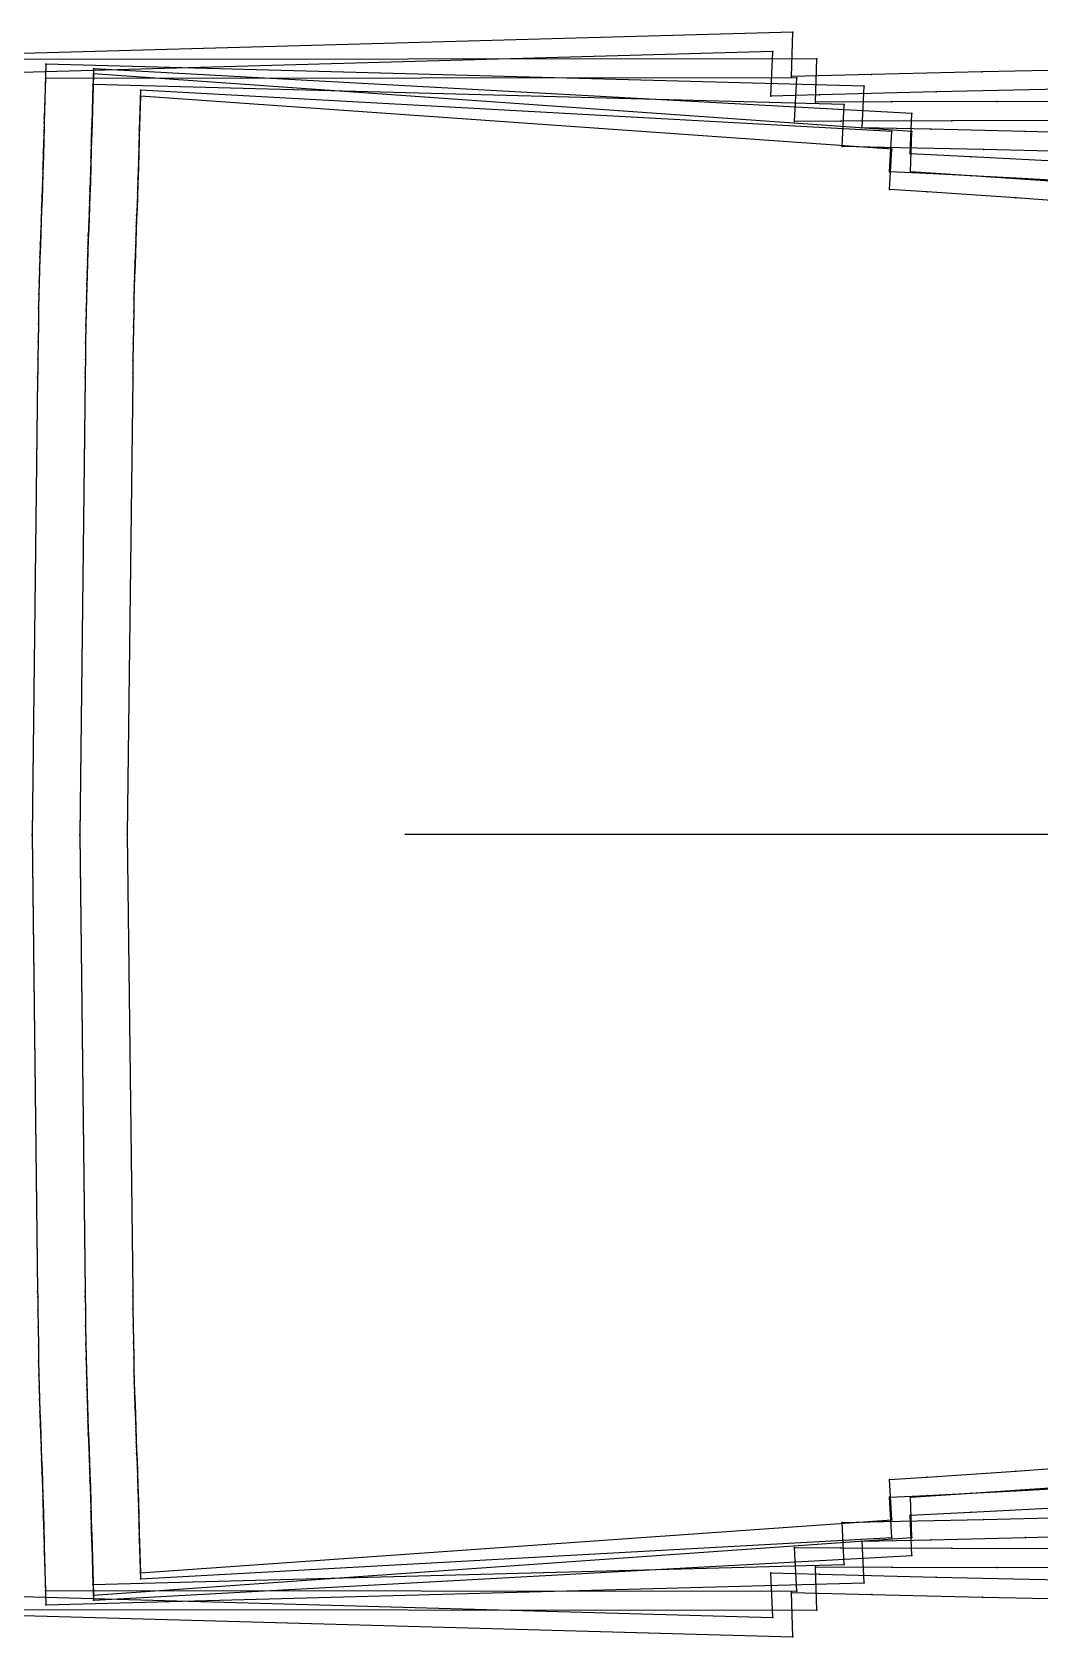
# Model space of a CAD drawing. Extents: x 50 to 2594, y 47 to 2136.
# Drawn here: x 898 to 1322, y 1460 to 2136 of the extents above; entities that cross this region are included whole.
import ezdxf

# ---------------------------------------------------------------- set-up
doc = ezdxf.new("R2010")
doc.units = 0

# ---------------------------------------------------------------- blocks, each defined once
blk = doc.blocks.new('837.ESPALDA_XS')
at = {"layer": '1'}
blk.add_lwpolyline([(1328.459, 2072.681), (1293.274, 2075.122), (1267.709, 2076.833), (1268.242, 2093.786), (923.781, 2118.043), (923.061, 2092.543), (923.007, 2090.58), (922.869, 2085.629), (922.682, 2079.102), (922.481, 2072.408), (922.297, 2066.75), (922.126, 2061.896), (921.961, 2057.45), (921.795, 2053.017), (921.622, 2048.272), (921.449, 2043.311), (921.281, 2038.305), (921.124, 2033.422), (920.977, 2028.517), (920.846, 2023.544), (920.724, 2018.111), (920.606, 2011.827), (920.492, 2004.629), (920.391, 1997.665), (920.32, 1992.407), (920.293, 1990.328), (917.996, 1797.617), (920.293, 1605.361), (920.32, 1603.282), (920.391, 1598.024), (920.492, 1591.06), (920.606, 1583.862), (920.724, 1577.578), (920.846, 1572.145), (920.977, 1567.172), (921.124, 1562.267), (921.281, 1557.384), (921.449, 1552.378), (921.622, 1547.417), (921.795, 1542.672), (921.961, 1538.239), (922.126, 1533.793), (922.297, 1528.939), (922.481, 1523.281), (922.682, 1516.587), (922.869, 1510.06), (923.007, 1505.109), (923.061, 1503.146), (923.781, 1477.646), (1268.242, 1501.903), (1267.708, 1518.856), (1293.245, 1520.564), (1328.381, 1522.999)], dxfattribs=at)
at = {"layer": '14'}
blk.add_lwpolyline([(1357.076, 2062.571), (1312.016, 2065.812), (1274.547, 2068.361), (1258.895, 2069.394), (1259.823, 2086.359), (943.523, 2108.633), (943.054, 2092.002), (943, 2090.031), (942.861, 2085.063), (942.673, 2078.511), (942.471, 2071.788), (942.286, 2066.096), (942.114, 2061.211), (941.948, 2056.739), (941.781, 2052.286), (941.61, 2047.555), (941.437, 2042.62), (941.27, 2037.647), (941.114, 2032.805), (940.97, 2027.965), (940.84, 2023.06), (940.72, 2017.698), (940.603, 2011.485), (940.489, 2004.325), (940.389, 1997.388), (940.318, 1992.147), (940.291, 1990.073), (937.994, 1797.856), (940.291, 1605.616), (940.318, 1603.542), (940.389, 1598.301), (940.489, 1591.364), (940.603, 1584.204), (940.72, 1577.991), (940.84, 1572.629), (940.97, 1567.724), (941.114, 1562.884), (941.27, 1558.042), (941.437, 1553.069), (941.61, 1548.134), (941.781, 1543.403), (941.948, 1538.95), (942.114, 1534.478), (942.286, 1529.593), (942.471, 1523.901), (942.673, 1517.178), (942.861, 1510.626), (943, 1505.658), (943.054, 1503.687), (943.523, 1487.056), (1259.823, 1509.33), (1258.895, 1526.295), (1274.547, 1527.328), (1312.016, 1529.877), (1357.076, 1533.118)], dxfattribs=at)
at = {"layer": '2'}
for p in [(923.781, 2118.043), (943.523, 2108.633), (923.061, 2092.543), (943.054, 2092.002), (1268.242, 2093.786), (1259.823, 2086.359), (1267.709, 2076.833), (1258.895, 2069.394), (920.293, 1990.328), (940.291, 1990.073), (917.996, 1797.617), (937.994, 1797.856), (920.293, 1605.361), (940.291, 1605.616), (1258.895, 1526.295), (1267.708, 1518.856), (1259.823, 1509.33), (923.061, 1503.146), (943.054, 1503.687), (1268.242, 1501.903), (943.523, 1487.056), (923.781, 1477.646)]:
    blk.add_point(p, dxfattribs=at)
at = {"layer": '3'}
for p in [(923.007, 2090.58), (943, 2090.031), (922.869, 2085.629), (942.861, 2085.063), (922.682, 2079.102), (942.673, 2078.511), (1293.274, 2075.122), (922.481, 2072.408), (942.471, 2071.788), (1274.547, 2068.361), (922.126, 2061.896), (922.297, 2066.75), (942.114, 2061.211), (942.286, 2066.096), (1312.016, 2065.812), (921.961, 2057.45), (941.948, 2056.739), (921.622, 2048.272), (921.795, 2053.017), (941.61, 2047.555), (941.781, 2052.286), (921.449, 2043.311), (941.437, 2042.62), (921.281, 2038.305), (941.27, 2037.647), (920.977, 2028.517), (921.124, 2033.422), (940.97, 2027.965), (941.114, 2032.805), (920.846, 2023.544), (940.84, 2023.06), (920.724, 2018.111), (940.72, 2017.698), (920.606, 2011.827), (940.603, 2011.485), (920.492, 2004.629), (940.489, 2004.325), (920.391, 1997.665), (940.389, 1997.388), (920.32, 1992.407), (940.318, 1992.147), (920.32, 1603.282), (940.318, 1603.542), (920.391, 1598.024), (940.389, 1598.301), (920.492, 1591.06), (940.489, 1591.364), (920.606, 1583.862), (940.603, 1584.204), (920.724, 1577.578), (940.72, 1577.991), (920.846, 1572.145), (940.84, 1572.629), (940.97, 1567.724), (920.977, 1567.172), (921.124, 1562.267), (941.114, 1562.884), (921.281, 1557.384), (941.27, 1558.042), (921.449, 1552.378), (921.622, 1547.417), (941.437, 1553.069), (941.61, 1548.134), (921.795, 1542.672), (941.781, 1543.403), (921.961, 1538.239), (922.126, 1533.793), (941.948, 1538.95), (942.114, 1534.478), (922.297, 1528.939), (942.286, 1529.593), (1274.547, 1527.328), (1312.016, 1529.877), (922.481, 1523.281), (942.471, 1523.901), (1293.245, 1520.564), (922.682, 1516.587), (942.673, 1517.178), (922.869, 1510.06), (942.861, 1510.626), (923.007, 1505.109), (943, 1505.658)]:
    blk.add_point(p, dxfattribs=at)
at = {"layer": '4'}
for p in [(923.061, 2092.543, 5), (943.054, 2092.002, 5), (923.061, 1503.146, 5), (943.054, 1503.687, 5)]:
    blk.add_point(p, dxfattribs=at)
at = {"layer": '7'}
blk.add_line((1054.923, 1798), (1876.461, 1798), dxfattribs=at)
blk = doc.blocks.new('837.ESPALDA_S')
at = {"layer": '1'}
blk.add_lwpolyline([(1328.323, 2081.246), (1293.143, 2083.134), (1267.583, 2084.444), (1268.249, 2101.374), (923.772, 2120.226), (923.061, 2095.031), (923.007, 2093.019), (922.869, 2087.947), (922.681, 2081.261), (922.48, 2074.403), (922.295, 2068.607), (922.122, 2063.633), (921.956, 2059.078), (921.79, 2054.537), (921.616, 2049.676), (921.442, 2044.594), (921.273, 2039.465), (921.116, 2034.463), (920.969, 2029.438), (920.837, 2024.344), (920.716, 2018.778), (920.6, 2012.339), (920.487, 2004.965), (920.388, 1997.831), (920.319, 1992.445), (920.293, 1990.315), (917.996, 1797.617), (920.293, 1605.374), (920.319, 1603.244), (920.388, 1597.858), (920.487, 1590.724), (920.6, 1583.349), (920.716, 1576.911), (920.837, 1571.345), (920.969, 1566.251), (921.116, 1561.226), (921.273, 1556.224), (921.442, 1551.095), (921.616, 1546.013), (921.79, 1541.152), (921.956, 1536.611), (922.122, 1532.056), (922.295, 1527.082), (922.48, 1521.286), (922.681, 1514.428), (922.869, 1507.741), (923.007, 1502.67), (923.061, 1500.658), (923.772, 1475.463), (1268.249, 1494.315), (1267.582, 1511.245), (1293.135, 1512.554), (1328.295, 1514.44)], dxfattribs=at)
at = {"layer": '14'}
blk.add_lwpolyline([(1357.062, 2071.585), (1312.007, 2074.12), (1274.544, 2076.08), (1258.895, 2076.867), (1259.823, 2093.823), (943.523, 2111.133), (943.054, 2094.502), (943, 2092.483), (942.861, 2087.393), (942.673, 2080.68), (942.47, 2073.792), (942.284, 2067.961), (942.111, 2062.956), (941.944, 2058.374), (941.776, 2053.811), (941.604, 2048.965), (941.43, 2043.908), (941.262, 2038.814), (941.106, 2033.853), (940.961, 2028.894), (940.831, 2023.869), (940.712, 2018.375), (940.597, 2012.01), (940.485, 2004.674), (940.387, 1997.567), (940.317, 1992.198), (940.291, 1990.073), (937.994, 1797.856), (940.291, 1605.616), (940.317, 1603.491), (940.387, 1598.122), (940.485, 1591.015), (940.597, 1583.679), (940.712, 1577.314), (940.831, 1571.82), (940.961, 1566.795), (941.106, 1561.836), (941.262, 1556.875), (941.43, 1551.781), (941.604, 1546.724), (941.776, 1541.878), (941.944, 1537.315), (942.111, 1532.733), (942.284, 1527.728), (942.47, 1521.897), (942.673, 1515.009), (942.861, 1508.296), (943, 1503.206), (943.054, 1501.187), (943.523, 1484.556), (1259.823, 1501.866), (1258.895, 1518.822), (1274.544, 1519.609), (1312.007, 1521.569), (1357.062, 1524.104)], dxfattribs=at)
at = {"layer": '2'}
for p in [(923.772, 2120.226), (943.523, 2111.133), (1268.249, 2101.374), (923.061, 2095.031), (943.054, 2094.502), (1259.823, 2093.823), (1267.583, 2084.444), (1258.895, 2076.867), (920.293, 1990.315), (940.291, 1990.073), (917.996, 1797.617), (937.994, 1797.856), (920.293, 1605.374), (940.291, 1605.616), (1258.895, 1518.822), (1267.582, 1511.245), (923.061, 1500.658), (943.054, 1501.187), (1259.823, 1501.866), (1268.249, 1494.315), (943.523, 1484.556), (923.772, 1475.463)]:
    blk.add_point(p, dxfattribs=at)
at = {"layer": '3'}
for p in [(922.869, 2087.947), (923.007, 2093.019), (943, 2092.483), (922.681, 2081.261), (942.861, 2087.393), (1293.143, 2083.134), (922.48, 2074.403), (942.673, 2080.68), (1274.544, 2076.08), (1312.007, 2074.12), (922.295, 2068.607), (942.284, 2067.961), (942.47, 2073.792), (922.122, 2063.633), (942.111, 2062.956), (921.79, 2054.537), (921.956, 2059.078), (941.776, 2053.811), (941.944, 2058.374), (921.616, 2049.676), (941.604, 2048.965), (921.442, 2044.594), (941.43, 2043.908), (921.116, 2034.463), (921.273, 2039.465), (941.106, 2033.853), (941.262, 2038.814), (920.969, 2029.438), (940.961, 2028.894), (920.837, 2024.344), (940.831, 2023.869), (920.716, 2018.778), (940.712, 2018.375), (920.6, 2012.339), (940.597, 2012.01), (920.487, 2004.965), (940.485, 2004.674), (920.388, 1997.831), (940.387, 1997.567), (920.319, 1992.445), (940.317, 1992.198), (920.319, 1603.244), (940.317, 1603.491), (920.388, 1597.858), (940.387, 1598.122), (920.487, 1590.724), (940.485, 1591.015), (920.6, 1583.349), (940.597, 1583.679), (920.716, 1576.911), (940.712, 1577.314), (920.837, 1571.345), (940.831, 1571.82), (920.969, 1566.251), (921.116, 1561.226), (940.961, 1566.795), (941.106, 1561.836), (921.273, 1556.224), (941.262, 1556.875), (921.442, 1551.095), (941.43, 1551.781), (921.616, 1546.013), (921.79, 1541.152), (941.604, 1546.724), (941.776, 1541.878), (921.956, 1536.611), (941.944, 1537.315), (922.122, 1532.056), (922.295, 1527.082), (942.111, 1532.733), (942.284, 1527.728), (922.48, 1521.286), (942.47, 1521.897), (1312.007, 1521.569), (922.681, 1514.428), (942.673, 1515.009), (1274.544, 1519.609), (922.869, 1507.741), (942.861, 1508.296), (1293.135, 1512.554), (923.007, 1502.67), (943, 1503.206)]:
    blk.add_point(p, dxfattribs=at)
at = {"layer": '4'}
for p in [(923.061, 2095.031, 5), (943.054, 2094.502, 5), (923.061, 1500.658, 5), (943.054, 1501.187, 5)]:
    blk.add_point(p, dxfattribs=at)
at = {"layer": '7'}
blk.add_line((1054.923, 1798), (1876.461, 1798), dxfattribs=at)
blk = doc.blocks.new('837.ESPALDA_M')
at = {"layer": '1'}
blk.add_lwpolyline([(1357.746, 2092.735), (1316.011, 2093.838), (1276.266, 2094.723), (1247.391, 2095.297), (1248.243, 2112.877), (903.756, 2122.169), (903.06, 2097.518), (903.006, 2095.459), (902.868, 2090.266), (902.681, 2083.419), (902.479, 2076.398), (902.293, 2070.464), (902.12, 2065.371), (901.953, 2060.708), (901.785, 2056.058), (901.61, 2051.081), (901.435, 2045.877), (901.265, 2040.626), (901.107, 2035.504), (900.96, 2030.36), (900.828, 2025.144), (900.708, 2019.445), (900.593, 2012.853), (900.482, 2005.303), (900.386, 1997.998), (900.318, 1992.484), (900.292, 1990.303), (897.995, 1797.617), (900.292, 1605.386), (900.318, 1603.205), (900.386, 1597.691), (900.482, 1590.386), (900.593, 1582.836), (900.708, 1576.244), (900.828, 1570.545), (900.96, 1565.329), (901.107, 1560.185), (901.265, 1555.063), (901.435, 1549.812), (901.61, 1544.608), (901.785, 1539.631), (901.953, 1534.981), (902.12, 1530.318), (902.293, 1525.225), (902.479, 1519.291), (902.681, 1512.269), (902.868, 1505.423), (903.006, 1500.23), (903.06, 1498.171), (903.756, 1473.52), (1248.243, 1482.812), (1247.391, 1500.392), (1276.306, 1500.969), (1316.093, 1501.857), (1357.85, 1502.961)], dxfattribs=at)
at = {"layer": '14'}
blk.add_lwpolyline([(1349.237, 2084.971), (1298.59, 2086.233), (1256.483, 2087.119), (1238.895, 2087.453), (1239.823, 2105.101), (923.523, 2113.633), (923.054, 2097.002), (923, 2094.935), (922.861, 2089.723), (922.673, 2082.849), (922.469, 2075.796), (922.283, 2069.826), (922.108, 2064.701), (921.94, 2060.009), (921.772, 2055.337), (921.598, 2050.375), (921.423, 2045.197), (921.254, 2039.98), (921.098, 2034.901), (920.953, 2029.824), (920.823, 2024.678), (920.704, 2019.053), (920.59, 2012.536), (920.48, 2005.024), (920.384, 1997.747), (920.317, 1992.249), (920.291, 1990.073), (917.994, 1797.856), (920.291, 1605.616), (920.317, 1603.44), (920.384, 1597.942), (920.48, 1590.665), (920.59, 1583.153), (920.704, 1576.636), (920.823, 1571.011), (920.953, 1565.865), (921.098, 1560.788), (921.254, 1555.709), (921.423, 1550.492), (921.598, 1545.314), (921.772, 1540.352), (921.94, 1535.68), (922.108, 1530.988), (922.283, 1525.863), (922.469, 1519.893), (922.673, 1512.84), (922.861, 1505.966), (923, 1500.754), (923.054, 1498.687), (923.523, 1482.056), (1239.823, 1490.588), (1238.895, 1508.236), (1256.483, 1508.57), (1298.59, 1509.456), (1349.237, 1510.718)], dxfattribs=at)
at = {"layer": '2'}
for p in [(903.756, 2122.169), (923.523, 2113.633), (1248.243, 2112.877), (1239.823, 2105.101), (903.06, 2097.518), (923.054, 2097.002), (1247.391, 2095.297), (1238.895, 2087.453), (900.292, 1990.303), (920.291, 1990.073), (897.995, 1797.617), (917.994, 1797.856), (900.292, 1605.386), (920.291, 1605.616), (1238.895, 1508.236), (1247.391, 1500.392), (903.06, 1498.171), (923.054, 1498.687), (1239.823, 1490.588), (923.523, 1482.056), (1248.243, 1482.812), (903.756, 1473.52)]:
    blk.add_point(p, dxfattribs=at)
at = {"layer": '3'}
for p in [(903.006, 2095.459), (923, 2094.935), (1276.266, 2094.723), (902.868, 2090.266), (922.861, 2089.723), (1316.011, 2093.838), (902.681, 2083.419), (922.673, 2082.849), (1256.483, 2087.119), (1298.59, 2086.233), (902.479, 2076.398), (922.469, 2075.796), (902.293, 2070.464), (922.283, 2069.826), (901.953, 2060.708), (902.12, 2065.371), (922.108, 2064.701), (901.785, 2056.058), (921.772, 2055.337), (921.94, 2060.009), (901.61, 2051.081), (921.598, 2050.375), (901.265, 2040.626), (901.435, 2045.877), (921.423, 2045.197), (901.107, 2035.504), (921.098, 2034.901), (921.254, 2039.98), (900.96, 2030.36), (920.953, 2029.824), (900.828, 2025.144), (920.823, 2024.678), (900.708, 2019.445), (920.704, 2019.053), (900.593, 2012.853), (920.59, 2012.536), (900.482, 2005.303), (920.48, 2005.024), (900.386, 1997.998), (920.384, 1997.747), (900.318, 1992.484), (920.317, 1992.249), (900.318, 1603.205), (920.317, 1603.44), (900.386, 1597.691), (920.384, 1597.942), (900.482, 1590.386), (920.48, 1590.665), (900.593, 1582.836), (920.59, 1583.153), (900.708, 1576.244), (920.704, 1576.636), (900.828, 1570.545), (920.823, 1571.011), (900.96, 1565.329), (920.953, 1565.865), (921.098, 1560.788), (901.107, 1560.185), (901.265, 1555.063), (921.254, 1555.709), (901.435, 1549.812), (921.423, 1550.492), (901.61, 1544.608), (921.598, 1545.314), (901.785, 1539.631), (901.953, 1534.981), (921.772, 1540.352), (921.94, 1535.68), (902.12, 1530.318), (922.108, 1530.988), (902.293, 1525.225), (922.283, 1525.863), (902.479, 1519.291), (922.469, 1519.893), (902.681, 1512.269), (922.673, 1512.84), (1256.483, 1508.57), (1298.59, 1509.456), (902.868, 1505.423), (903.006, 1500.23), (922.861, 1505.966), (923, 1500.754), (1276.306, 1500.969), (1316.093, 1501.857)]:
    blk.add_point(p, dxfattribs=at)
at = {"layer": '4'}
for p in [(903.06, 2097.518, 5), (923.054, 2097.002, 5), (903.06, 1498.171, 5), (923.054, 1498.687, 5)]:
    blk.add_point(p, dxfattribs=at)
at = {"layer": '7'}
blk.add_line((1060.25, 1798), (1913.75, 1798), dxfattribs=at)
blk = doc.blocks.new('837.ESPALDA_L')
at = {"layer": '1'}
for points in [[(1350.433, 2106.331), (1304, 2106.391), (1259.786, 2106.265), (1227.665, 2106.096), (1228.239, 2124.385), (883.74, 2124.118)], [(883.74, 1471.571), (1228.239, 1471.303), (1227.665, 1489.593), (1259.864, 1489.429), (1304.172, 1489.308), (1350.678, 1489.373)]]:
    blk.add_lwpolyline(points, dxfattribs=at)
at = {"layer": '14'}
blk.add_lwpolyline([(1341.411, 2098.356), (1285.173, 2098.347), (1238.421, 2098.157), (1218.895, 2098.038), (1219.823, 2116.379), (903.523, 2116.133), (903.054, 2099.502), (903, 2097.387), (902.861, 2092.053), (902.672, 2085.019), (902.469, 2077.801), (902.281, 2071.691), (902.106, 2066.446), (901.937, 2061.644), (901.767, 2056.863), (901.592, 2051.785), (901.416, 2046.486), (901.247, 2041.147), (901.09, 2035.949), (900.944, 2030.753), (900.814, 2025.487), (900.696, 2019.73), (900.584, 2013.061), (900.475, 2005.373), (900.382, 1997.926), (900.316, 1992.3), (900.291, 1990.073), (897.994, 1797.856), (900.291, 1605.616), (900.316, 1603.389), (900.382, 1597.763), (900.475, 1590.316), (900.584, 1582.628), (900.696, 1575.959), (900.814, 1570.202), (900.944, 1564.936), (901.09, 1559.74), (901.247, 1554.542), (901.416, 1549.203), (901.592, 1543.904), (901.767, 1538.826), (901.937, 1534.045), (902.106, 1529.243), (902.281, 1523.998), (902.469, 1517.888), (902.672, 1510.67), (902.861, 1503.636), (903, 1498.302), (903.054, 1496.187), (903.523, 1479.556), (1219.823, 1479.31), (1218.895, 1497.651), (1238.421, 1497.532), (1285.173, 1497.342), (1341.411, 1497.333)], dxfattribs=at)
at = {"layer": '2'}
for p in [(1228.239, 2124.385), (903.523, 2116.133), (1219.823, 2116.379), (1227.665, 2106.096), (903.054, 2099.502), (1218.895, 2098.038), (900.291, 1990.073), (897.994, 1797.856), (900.291, 1605.616), (903.054, 1496.187), (1218.895, 1497.651), (1227.665, 1489.593), (903.523, 1479.556), (1219.823, 1479.31), (1228.239, 1471.303)]:
    blk.add_point(p, dxfattribs=at)
at = {"layer": '3'}
for p in [(1259.786, 2106.265), (1304, 2106.391), (903, 2097.387), (1238.421, 2098.157), (1285.173, 2098.347), (902.861, 2092.053), (902.672, 2085.019), (902.469, 2077.801), (902.281, 2071.691), (901.937, 2061.644), (902.106, 2066.446), (901.767, 2056.863), (901.592, 2051.785), (901.247, 2041.147), (901.416, 2046.486), (901.09, 2035.949), (900.944, 2030.753), (900.814, 2025.487), (900.696, 2019.73), (900.584, 2013.061), (900.475, 2005.373), (900.382, 1997.926), (900.316, 1992.3), (900.316, 1603.389), (900.382, 1597.763), (900.475, 1590.316), (900.584, 1582.628), (900.696, 1575.959), (900.814, 1570.202), (900.944, 1564.936), (901.09, 1559.74), (901.247, 1554.542), (901.416, 1549.203), (901.592, 1543.904), (901.767, 1538.826), (901.937, 1534.045), (902.106, 1529.243), (902.281, 1523.998), (902.469, 1517.888), (902.672, 1510.67), (902.861, 1503.636), (903, 1498.302), (1238.421, 1497.532), (1285.173, 1497.342), (1259.864, 1489.429), (1304.172, 1489.308)]:
    blk.add_point(p, dxfattribs=at)
at = {"layer": '4'}
for p in [(903.054, 2099.502, 5), (903.054, 1496.187, 5)]:
    blk.add_point(p, dxfattribs=at)
at = {"layer": '7'}
blk.add_line((1060.25, 1798), (1913.75, 1798), dxfattribs=at)
blk = doc.blocks.new('837.ESPALDA_XL')
at = {"layer": '1'}
for points in [[(1346.643, 2119.895), (1297.827, 2118.944), (1251.347, 2117.845), (1217.582, 2116.966), (1218.242, 2135.641), (873.725, 2126.087)], [(873.725, 1469.602), (1218.242, 1460.048), (1217.582, 1478.723), (1251.455, 1477.849), (1298.07, 1476.758), (1347.001, 1475.814)]]:
    blk.add_lwpolyline(points, dxfattribs=at)
at = {"layer": '14'}
for points in [[(1337.487, 2111.727), (1278.457, 2110.493), (1229.388, 2109.276), (1208.895, 2108.726), (1209.823, 2127.404), (893.523, 2118.633)], [(893.523, 1477.056), (1209.823, 1468.285), (1208.895, 1486.963), (1229.388, 1486.413), (1278.457, 1485.196), (1337.487, 1483.962)]]:
    blk.add_lwpolyline(points, dxfattribs=at)
at = {"layer": '2'}
for p in [(1218.242, 2135.641), (1209.823, 2127.404), (1217.582, 2116.966), (1208.895, 2108.726), (1208.895, 1486.963), (1217.582, 1478.723), (1209.823, 1468.285), (1218.242, 1460.048)]:
    blk.add_point(p, dxfattribs=at)
at = {"layer": '3'}
for p in [(1251.347, 2117.845), (1297.827, 2118.944), (1229.388, 2109.276), (1278.457, 2110.493), (1229.388, 1486.413), (1278.457, 1485.196), (1251.455, 1477.849), (1298.07, 1476.758)]:
    blk.add_point(p, dxfattribs=at)
at = {"layer": '7'}
blk.add_line((1060.25, 1798), (1913.75, 1798), dxfattribs=at)

msp = doc.modelspace()

# ---------------------------------------------------------------- block references
at = {"layer": '1'}
for name in ['837.ESPALDA_XL', '837.ESPALDA_L', '837.ESPALDA_M', '837.ESPALDA_S', '837.ESPALDA_XS']:
    msp.add_blockref(name, (0, 0), dxfattribs=at)

doc.saveas('drawing.dxf')
